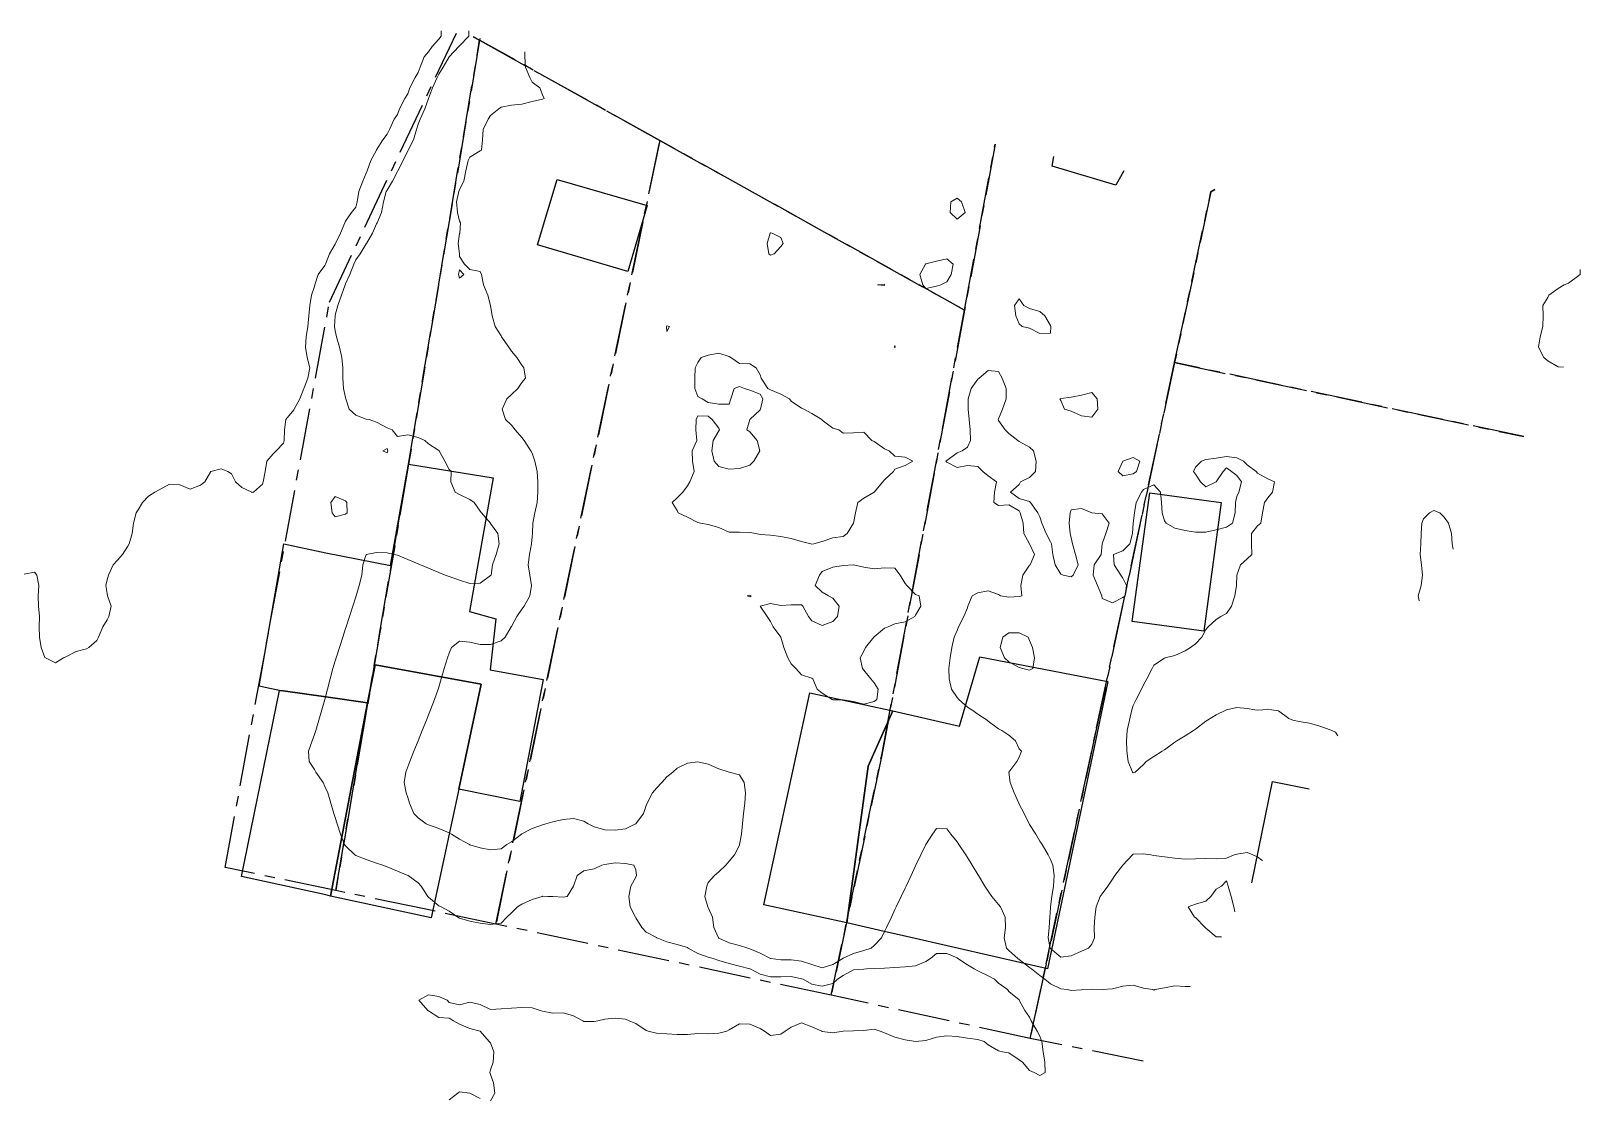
# Model space of a CAD drawing. Header units: centimetres. Extents: x 0 to 642158, y -847 to 649707.
# Drawn here: x 618009.6 to 618084.3, y 621437.2 to 621488.5 of the extents above; entities that cross this region are included whole.
import ezdxf

# ---------------------------------------------------------------- set-up
doc = ezdxf.new("R2010")
doc.units = ezdxf.units.CM
doc.header["$MEASUREMENT"] = 0
doc.linetypes.add('CENTERX2', pattern=[4, 2.5, -0.5, 0.5, -0.5])
doc.layers.add('SPW_batiments', color=7, linetype='Continuous')
doc.layers.add('SPW_parcellaire cadastral', color=7, linetype='CENTERX2', lineweight=25, true_color=0xff0542)
doc.layers.add('WAL_topographie 0.5', color=253, linetype='Continuous', lineweight=20)

msp = doc.modelspace()

# ---------------------------------------------------------------- linework, layer by layer
at = {"layer": 'SPW_batiments'}
for points in [[(618062.3, 621481.75), (618061.906, 621481.068), (618058.83, 621481.979), (618058.912, 621482.45)], [(618039.308, 621480.076), (618038.374, 621476.892), (618034.008, 621478.175), (618034.958, 621481.341), (618039.308, 621480.076)], [(618031.875, 621466.941), (618030.726, 621460.491), (618031.993, 621460.141), (618031.726, 621457.675), (618034.277, 621457.209), (618033.161, 621451.326), (618030.209, 621451.925), (618031.294, 621456.991), (618026.176, 621457.925), (618025.803, 621456.088), (618023.794, 621456.374), (618021.747, 621456.664), (618021.561, 621456.69), (618021.56, 621456.686), (618021.477, 621456.703), (618021.101, 621456.778), (618020.577, 621456.89), (618021.768, 621463.765), (618023.793, 621463.324), (618026.91, 621462.708), (618027.792, 621467.608), (618031.875, 621466.941)], [(618062.704, 621460.017), (618063.546, 621466.216), (618066.998, 621465.747), (618066.157, 621459.549), (618062.704, 621460.017)], [(618031.294, 621456.991), (618030.209, 621451.925), (618028.878, 621445.708), (618024.028, 621446.757), (618025.803, 621456.088), (618026.176, 621457.925), (618031.294, 621456.991)], [(618048.93, 621445.473), (618049.964, 621453.037), (618051.153, 621455.699), (618054.375, 621454.958), (618055.345, 621458.305), (618061.528, 621457.118), (618060.766, 621453.489), (618059.562, 621447.756), (618058.618, 621443.258), (618051.458, 621444.895), (618050.943, 621445.013), (618048.93, 621445.473)], [(618021.747, 621456.664), (618023.794, 621456.374), (618025.803, 621456.088), (618024.028, 621446.757), (618023.795, 621446.824), (618019.728, 621447.707), (618021.56, 621456.686), (618021.561, 621456.69), (618021.747, 621456.664)], [(618051.153, 621455.699), (618049.964, 621453.037), (618048.93, 621445.473), (618044.923, 621446.344), (618047.143, 621456.571), (618051.153, 621455.699)], [(618068.475, 621447.409), (618069.461, 621452.296), (618071.236, 621451.936)]]:
    msp.add_lwpolyline(points, dxfattribs=at)
at = {"layer": 'SPW_parcellaire cadastral'}
for points in [[(618031.217, 621488.055), (618027.792, 621467.607), (618026.409, 621459.496), (618024.275, 621447.035), (618019.883, 621447.949), (618018.944, 621448.145), (618023.974, 621475.423), (618030.098, 621488.396)], [(618031.217, 621488.055), (618039.917, 621483.211), (618032.001, 621445.415), (618028.622, 621446.125), (618024.275, 621447.035), (618026.409, 621459.496), (618027.792, 621467.607), (618031.217, 621488.055)], [(618030.908, 621488.229), (618031.217, 621488.055)], [(618056.088, 621483.033), (618054.609, 621475.031), (618039.917, 621483.211), (618031.217, 621488.055), (618031.267, 621488.155)], [(618048.177, 621441.977), (618032.001, 621445.415), (618039.917, 621483.211), (618054.609, 621475.031), (618050.619, 621453.565), (618048.931, 621445.549), (618048.177, 621441.977)], [(618048.177, 621441.977), (618048.931, 621445.549), (618050.619, 621453.565), (618054.609, 621475.031), (618056.088, 621483.033)], [(618066.688, 621480.845), (618066.497, 621480.739), (618064.745, 621472.501), (618060.981, 621454.876), (618058.548, 621443.502), (618057.778, 621439.9), (618048.177, 621441.977)], [(618081.597, 621468.929), (618064.745, 621472.501), (618066.497, 621480.739), (618066.688, 621480.845)], [(618063.229, 621438.806), (618057.778, 621439.9), (618058.548, 621443.502), (618060.981, 621454.876), (618064.745, 621472.501), (618081.597, 621468.929)]]:
    msp.add_lwpolyline(points, dxfattribs=at)
at = {"layer": 'WAL_topographie 0.5'}
for points in [[(618029.362, 621488.5), (618029.362, 621488.25), (618029.25, 621488.097), (618028.926, 621487.75), (618028.75, 621487.5), (618028.544, 621487.25), (618028.348, 621486.75), (618028.25, 621486.504), (618028.106, 621486.25), (618027.847, 621485.75), (618027.75, 621485.464), (618027.61, 621485.25), (618027.356, 621484.75), (618027.25, 621484.464), (618027.097, 621484.25), (618026.874, 621483.75), (618026.75, 621483.516), (618026.545, 621483.25), (618026.25, 621482.758), (618026.245, 621482.75), (618025.972, 621482.25), (618025.788, 621481.75), (618025.75, 621481.633), (618025.577, 621481.25), (618025.383, 621480.75), (618025.316, 621480.25), (618025.25, 621479.995), (618025.032, 621479.75), (618024.75, 621479.331), (618024.708, 621479.25), (618024.508, 621478.75), (618024.266, 621478.25), (618024.25, 621478.212), (618023.975, 621477.75), (618023.79, 621477.25), (618023.75, 621477.182), (618023.436, 621476.75), (618023.268, 621476.25), (618023.25, 621476.165), (618023.108, 621475.75), (618023.027, 621475.25), (618022.98, 621474.75), (618022.923, 621474.25), (618022.85, 621473.75), (618022.813, 621473.25), (618022.894, 621472.75), (618023.03, 621472.25), (618022.937, 621471.75), (618022.75, 621471.291), (618022.729, 621471.25), (618022.55, 621470.75), (618022.273, 621470.25), (618022.25, 621470.215), (618021.868, 621469.75), (618021.804, 621469.25), (618021.783, 621468.75), (618021.75, 621468.62), (618021.399, 621468.25), (618021.25, 621468.098), (618020.955, 621467.75), (618020.865, 621467.25), (618020.776, 621466.75), (618020.75, 621466.631), (618020.306, 621466.25), (618020.25, 621466.227), (618020.222, 621466.25), (618019.75, 621466.477), (618019.439, 621466.75), (618019.25, 621467.129), (618019.076, 621467.25), (618018.75, 621467.369), (618018.25, 621467.25), (618018.25, 621467.25), (618017.957, 621466.75), (618017.75, 621466.588), (618017.25, 621466.402), (618016.75, 621466.608), (618016.25, 621466.632), (618015.75, 621466.366), (618015.547, 621466.25), (618015.25, 621466.056), (618014.956, 621465.75), (618014.75, 621465.4), (618014.656, 621465.25), (618014.525, 621464.75), (618014.457, 621464.25), (618014.307, 621463.75), (618014.25, 621463.653), (618013.995, 621463.25), (618013.75, 621462.964), (618013.546, 621462.75), (618013.307, 621462.25), (618013.25, 621462.019), (618013.181, 621461.75), (618013.25, 621461.361), (618013.267, 621461.25), (618013.436, 621460.75), (618013.335, 621460.25), (618013.25, 621460.099), (618013.045, 621459.75), (618012.829, 621459.25), (618012.75, 621459.1), (618012.361, 621458.75), (618012.25, 621458.691), (618011.75, 621458.562), (618011.25, 621458.313), (618011.142, 621458.25), (618010.75, 621458.012), (618010.282, 621458.25), (618010.25, 621458.276), (618010.072, 621458.75), (618009.984, 621459.25), (618009.976, 621459.75), (618009.979, 621460.25), (618009.944, 621460.75), (618009.926, 621461.25), (618009.95, 621461.75), (618009.856, 621462.25), (618009.75, 621462.385), (618009.25, 621462.297)], [(618030.702, 621488.5), (618030.702, 621488.25), (618030.25, 621487.788), (618030.22, 621487.75), (618029.754, 621487.25), (618029.75, 621487.245), (618029.451, 621486.75), (618029.25, 621486.413), (618029.174, 621486.25), (618028.951, 621485.75), (618028.752, 621485.25), (618028.75, 621485.246), (618028.567, 621484.75), (618028.345, 621484.25), (618028.25, 621484.01), (618028.175, 621483.75), (618028.022, 621483.25), (618027.77, 621482.75), (618027.75, 621482.716), (618027.534, 621482.25), (618027.269, 621481.75), (618027.25, 621481.721), (618027.012, 621481.25), (618026.75, 621480.824), (618026.716, 621480.75), (618026.575, 621480.25), (618026.482, 621479.75), (618026.282, 621479.25), (618026.25, 621479.192), (618026.043, 621478.75), (618025.761, 621478.25), (618025.75, 621478.235), (618025.447, 621477.75), (618025.25, 621477.459), (618025.149, 621477.25), (618024.96, 621476.75), (618024.75, 621476.305), (618024.723, 621476.25), (618024.551, 621475.75), (618024.382, 621475.25), (618024.25, 621474.783), (618024.244, 621474.75), (618024.222, 621474.25), (618024.25, 621474.028), (618024.306, 621473.75), (618024.45, 621473.25), (618024.57, 621472.75), (618024.62, 621472.25), (618024.626, 621471.75), (618024.65, 621471.25), (618024.75, 621470.822), (618024.769, 621470.75), (618024.921, 621470.25), (618025.25, 621469.959), (618025.75, 621469.776), (618025.882, 621469.75), (618026.25, 621469.631), (618026.75, 621469.359), (618027, 621469.25), (618027.25, 621468.935), (618027.75, 621469.015), (618028.25, 621468.891), (618028.567, 621468.75), (618028.75, 621468.59), (618029.25, 621468.262), (618029.268, 621468.25), (618029.543, 621467.75), (618029.75, 621467.35), (618029.838, 621467.25), (618029.833, 621466.75), (618030.045, 621466.25), (618030.25, 621466.13), (618030.75, 621465.903), (618030.962, 621465.75), (618031.25, 621465.333), (618031.313, 621465.25), (618031.742, 621464.75), (618031.75, 621464.738), (618032.101, 621464.25), (618032.16, 621463.75), (618032.016, 621463.25), (618031.838, 621462.75), (618031.769, 621462.25), (618031.75, 621462.225), (618031.25, 621461.855), (618030.75, 621461.849), (618030.25, 621462.002), (618029.75, 621462.175), (618029.557, 621462.25), (618029.25, 621462.375), (618028.75, 621462.584), (618028.365, 621462.75), (618028.25, 621462.798), (618027.75, 621463.002), (618027.25, 621463.208), (618027.101, 621463.25), (618026.75, 621463.331), (618026.25, 621463.337), (618025.75, 621463.25), (618025.75, 621463.25), (618025.587, 621462.75), (618025.531, 621462.25), (618025.412, 621461.75), (618025.263, 621461.25), (618025.25, 621461.208), (618025.101, 621460.75), (618024.939, 621460.25), (618024.777, 621459.75), (618024.75, 621459.667), (618024.615, 621459.25), (618024.453, 621458.75), (618024.291, 621458.25), (618024.25, 621458.113), (618024.143, 621457.75), (618024.01, 621457.25), (618023.88, 621456.75), (618023.75, 621456.25), (618023.75, 621456.25), (618023.608, 621455.75), (618023.463, 621455.25), (618023.315, 621454.75), (618023.25, 621454.565), (618023.141, 621454.25), (618022.957, 621453.75), (618023, 621453.25), (618023.25, 621452.869), (618023.319, 621452.75), (618023.664, 621452.25), (618023.75, 621452.056), (618023.894, 621451.75), (618024.038, 621451.25), (618024.192, 621450.75), (618024.25, 621450.562), (618024.346, 621450.25), (618024.507, 621449.75), (618024.7, 621449.25), (618024.75, 621449.181), (618025.2, 621448.75), (618025.25, 621448.724), (618025.75, 621448.526), (618026.25, 621448.355), (618026.542, 621448.25), (618026.75, 621448.171), (618027.25, 621447.973), (618027.75, 621447.761), (618027.772, 621447.75), (618028.25, 621447.398), (618028.397, 621447.25), (618028.725, 621446.75), (618028.75, 621446.709), (618029.25, 621446.297), (618029.363, 621446.25), (618029.75, 621446.04), (618030.162, 621445.75), (618030.25, 621445.694), (618030.75, 621445.553), (618031.25, 621445.46), (618031.75, 621445.386), (618032.25, 621445.454), (618032.535, 621445.75), (618032.75, 621445.962), (618033.049, 621446.25), (618033.25, 621446.38), (618033.75, 621446.599), (618034.236, 621446.75), (618034.25, 621446.756), (618034.5, 621446.75), (618034.75, 621446.746), (618035.25, 621446.708), (618035.435, 621446.75), (618035.75, 621447.25), (618035.75, 621447.25), (618035.917, 621447.75), (618036.25, 621447.984), (618036.75, 621448.083), (618037.107, 621448.25), (618037.25, 621448.281), (618037.75, 621448.362), (618038.25, 621448.336), (618038.664, 621448.25), (618038.75, 621448.023), (618038.786, 621447.75), (618038.75, 621447.673), (618038.518, 621447.25), (618038.412, 621446.75), (618038.484, 621446.25), (618038.731, 621445.75), (618038.75, 621445.709), (618039.048, 621445.25), (618039.25, 621445.015), (618039.75, 621444.759), (618039.771, 621444.75), (618040.25, 621444.564), (618040.75, 621444.427), (618041.25, 621444.284), (618041.285, 621444.25), (618041.75, 621443.998), (618042.25, 621443.817), (618042.49, 621443.75), (618042.75, 621443.654), (618043.25, 621443.506), (618043.75, 621443.386), (618044.25, 621443.259), (618044.275, 621443.25), (618044.75, 621443.003), (618045.25, 621442.876), (618045.75, 621442.876), (618046.25, 621442.881), (618046.75, 621442.775), (618046.82, 621442.75), (618047.25, 621442.512), (618047.75, 621442.423), (618048.25, 621442.547), (618048.477, 621442.75), (618048.75, 621442.938), (618049.25, 621443.2), (618049.75, 621443.234), (618049.875, 621443.25), (618050.25, 621443.271), (618050.75, 621443.293), (618051.25, 621443.316), (618051.75, 621443.344), (618052.25, 621443.402), (618052.75, 621443.61), (618052.968, 621443.75), (618053.25, 621443.991), (618053.75, 621443.99), (618054.25, 621443.785), (618054.294, 621443.75), (618054.75, 621443.442), (618055.073, 621443.25), (618055.25, 621443.159), (618055.75, 621442.912), (618056.059, 621442.75), (618056.25, 621442.564), (618056.679, 621442.25), (618056.75, 621442.154), (618057.25, 621441.754), (618057.254, 621441.75), (618057.514, 621441.25), (618057.75, 621440.923), (618057.832, 621440.75), (618058.107, 621440.25), (618058.25, 621440.012), (618058.336, 621439.75), (618058.41, 621439.25), (618058.477, 621438.75), (618058.5, 621438.25), (618058.25, 621438.104), (618057.964, 621438.25), (618057.75, 621438.352), (618057.4, 621438.75), (618057.25, 621438.869), (618056.75, 621439.201), (618056.45, 621439.25), (618056.25, 621439.297), (618055.75, 621439.588), (618055.561, 621439.75), (618055.25, 621439.851), (618054.75, 621439.915), (618054.25, 621439.989), (618053.75, 621440.02), (618053.25, 621439.957), (618052.75, 621439.804), (618052.25, 621439.75), (618052.25, 621439.75), (618052.25, 621439.75), (618051.75, 621439.823), (618051.25, 621439.957), (618050.75, 621440.174), (618050.541, 621440.25), (618050.25, 621440.345), (618049.75, 621440.286), (618049.25, 621440.258), (618048.751, 621440.25), (618048.75, 621440.25), (618048.25, 621440.174), (618047.75, 621440.225), (618047.722, 621440.25), (618047.25, 621440.452), (618046.75, 621440.643), (618046.25, 621440.44), (618045.964, 621440.25), (618045.75, 621440.1), (618045.25, 621440.04), (618044.964, 621440.25), (618044.75, 621440.37), (618044.25, 621440.583), (618043.75, 621440.603), (618043.25, 621440.317), (618043.15, 621440.25), (618042.75, 621440.15), (618042.25, 621440.125), (618041.75, 621440.128), (618041.25, 621440.088), (618040.75, 621440.083), (618040.25, 621440.116), (618039.75, 621440.145), (618039.341, 621440.25), (618039.25, 621440.285), (618038.75, 621440.609), (618038.429, 621440.75), (618038.25, 621440.824), (618037.75, 621440.879), (618037.25, 621440.829), (618036.917, 621440.75), (618036.75, 621440.706), (618036.25, 621440.71), (618036.191, 621440.75), (618035.75, 621440.984), (618035.25, 621441.125), (618034.75, 621441.115), (618034.25, 621441.206), (618034.143, 621441.25), (618033.75, 621441.365), (618033.25, 621441.391), (618032.75, 621441.353), (618032.25, 621441.324), (618031.75, 621441.294), (618031.25, 621441.528), (618030.75, 621441.641), (618030.25, 621441.512), (618029.75, 621441.625), (618029.65, 621441.75), (618029.25, 621441.921), (618028.75, 621442), (618028.286, 621441.75), (618028.722, 621441.25), (618028.75, 621441.228), (618029.25, 621440.908), (618029.75, 621440.875), (618029.964, 621440.75), (618030.25, 621440.583), (618030.75, 621440.383), (618031.25, 621440.25), (618031.25, 621440.25), (618031.678, 621439.75), (618031.75, 621439.679), (618031.908, 621439.25), (618031.875, 621438.75), (618031.75, 621438.375), (618031.704, 621438.25), (618031.75, 621438.15), (618031.893, 621437.75), (618031.958, 621437.25), (618031.75, 621436.893)], [(618033.394, 621487.5), (618033.394, 621487.25), (618033.423, 621486.75), (618033.635, 621486.25), (618033.75, 621486.036), (618034.114, 621485.75), (618034.25, 621485.417), (618034.329, 621485.25), (618034.25, 621485.203), (618033.75, 621485.092), (618033.25, 621484.972), (618032.75, 621484.927), (618032.25, 621484.824), (618032.142, 621484.75), (618031.75, 621484.42), (618031.631, 621484.25), (618031.383, 621483.75), (618031.359, 621483.25), (618031.306, 621482.75), (618031.25, 621482.714), (618030.75, 621482.411), (618030.664, 621482.25), (618030.56, 621481.75), (618030.448, 621481.25), (618030.25, 621480.85), (618030.213, 621480.75), (618030.103, 621480.25), (618030.143, 621479.75), (618030.25, 621479.327), (618030.288, 621479.25), (618030.262, 621478.75), (618030.25, 621478.722), (618030.179, 621478.25), (618030.242, 621477.75), (618030.25, 621477.625), (618030.481, 621477.25), (618030.75, 621477), (618031.25, 621476.9), (618031.311, 621476.75), (618031.41, 621476.25), (618031.607, 621475.75), (618031.75, 621475.25), (618031.75, 621475.25), (618031.823, 621474.75), (618031.969, 621474.25), (618032.25, 621473.785), (618032.272, 621473.75), (618032.627, 621473.25), (618032.75, 621473.057), (618033.005, 621472.75), (618033.25, 621472.379), (618033.346, 621472.25), (618033.429, 621471.75), (618033.25, 621471.539), (618033.059, 621471.25), (618032.75, 621470.97), (618032.533, 621470.75), (618032.308, 621470.25), (618032.464, 621469.75), (618032.75, 621469.477), (618032.93, 621469.25), (618033.25, 621468.891), (618033.368, 621468.75), (618033.688, 621468.25), (618033.75, 621468.131), (618033.886, 621467.75), (618033.989, 621467.25), (618034.029, 621466.75), (618034.031, 621466.25), (618033.989, 621465.75), (618033.879, 621465.25), (618033.787, 621464.75), (618033.772, 621464.25), (618033.75, 621464.102), (618033.717, 621463.75), (618033.622, 621463.25), (618033.566, 621462.75), (618033.645, 621462.25), (618033.714, 621461.75), (618033.636, 621461.25), (618033.363, 621460.75), (618033.25, 621460.608), (618033.005, 621460.25), (618032.75, 621459.77), (618032.74, 621459.75), (618032.444, 621459.25), (618032.25, 621459.074), (618031.75, 621458.905), (618031.25, 621458.907), (618030.75, 621459.006), (618030.25, 621459.056), (618029.864, 621458.75), (618029.75, 621458.49), (618029.669, 621458.25), (618029.507, 621457.75), (618029.362, 621457.25), (618029.25, 621456.845), (618029.224, 621456.75), (618029.047, 621456.25), (618028.85, 621455.75), (618028.75, 621455.5), (618028.65, 621455.25), (618028.45, 621454.75), (618028.25, 621454.25), (618028.25, 621454.25), (618028.05, 621453.75), (618027.851, 621453.25), (618027.75, 621452.992), (618027.655, 621452.75), (618027.572, 621452.25), (618027.672, 621451.75), (618027.75, 621451.515), (618027.835, 621451.25), (618028.05, 621450.75), (618028.25, 621450.532), (618028.645, 621450.25), (618028.75, 621450.205), (618029.25, 621450.027), (618029.75, 621449.815), (618029.863, 621449.75), (618030.25, 621449.506), (618030.735, 621449.25), (618030.75, 621449.242), (618031.25, 621449.098), (618031.75, 621448.996), (618032.25, 621449.043), (618032.526, 621449.25), (618032.75, 621449.374), (618033.235, 621449.75), (618033.25, 621449.76), (618033.75, 621450.032), (618034.25, 621450.202), (618034.408, 621450.25), (618034.75, 621450.349), (618035.25, 621450.464), (618035.75, 621450.509), (618036.25, 621450.38), (618036.461, 621450.25), (618036.75, 621450.104), (618037.25, 621449.967), (618037.75, 621449.942), (618038.25, 621450.005), (618038.745, 621450.25), (618038.75, 621450.256), (618039.116, 621450.75), (618039.25, 621451.135), (618039.3, 621451.25), (618039.551, 621451.75), (618039.75, 621451.973), (618040.007, 621452.25), (618040.25, 621452.524), (618040.536, 621452.75), (618040.75, 621452.937), (618041.25, 621453.172), (618041.75, 621453.234), (618042.25, 621453.123), (618042.75, 621452.902), (618043.25, 621452.75), (618043.25, 621452.75), (618043.75, 621452.618), (618043.987, 621452.25), (618044.05, 621451.75), (618044.015, 621451.25), (618043.953, 621450.75), (618043.903, 621450.25), (618043.853, 621449.75), (618043.762, 621449.25), (618043.75, 621449.217), (618043.516, 621448.75), (618043.25, 621448.455), (618043.102, 621448.25), (618042.75, 621447.941), (618042.555, 621447.75), (618042.25, 621447.42), (618042.176, 621447.25), (618042.082, 621446.75), (618042.227, 621446.25), (618042.25, 621446.207), (618042.448, 621445.75), (618042.512, 621445.25), (618042.737, 621444.75), (618042.75, 621444.74), (618043.25, 621444.515), (618043.75, 621444.378), (618044.157, 621444.25), (618044.25, 621444.225), (618044.75, 621444.002), (618045.25, 621443.752), (618045.264, 621443.75), (618045.75, 621443.687), (618046.25, 621443.686), (618046.75, 621443.616), (618047.25, 621443.46), (618047.75, 621443.304), (618048.25, 621443.458), (618048.733, 621443.75), (618048.75, 621443.763), (618049.25, 621443.994), (618049.75, 621444.135), (618050.112, 621444.25), (618050.25, 621444.383), (618050.599, 621444.75), (618050.75, 621445.059), (618050.844, 621445.25), (618051.08, 621445.75), (618051.25, 621446.119), (618051.311, 621446.25), (618051.553, 621446.75), (618051.75, 621447.153), (618051.796, 621447.25), (618052.028, 621447.75), (618052.25, 621448.227), (618052.261, 621448.25), (618052.505, 621448.75), (618052.746, 621449.25), (618052.75, 621449.258), (618053.07, 621449.75), (618053.25, 621450.027), (618053.75, 621450.004), (618053.95, 621449.75), (618054.25, 621449.375), (618054.333, 621449.25), (618054.667, 621448.75), (618054.75, 621448.623), (618054.983, 621448.25), (618055.25, 621447.8), (618055.28, 621447.75), (618055.588, 621447.25), (618055.75, 621447), (618055.924, 621446.75), (618056.25, 621446.365), (618056.34, 621446.25), (618056.575, 621445.75), (618056.589, 621445.25), (618056.527, 621444.75), (618056.628, 621444.25), (618056.75, 621444.132), (618057.188, 621443.75), (618057.25, 621443.708), (618057.75, 621443.323), (618057.838, 621443.25), (618058.25, 621442.928), (618058.487, 621442.75), (618058.75, 621442.528), (618059.25, 621442.287), (618059.56, 621442.25), (618059.75, 621442.215), (618060.25, 621442.246), (618060.321, 621442.25), (618060.75, 621442.268), (618061.25, 621442.256), (618061.75, 621442.29), (618062.25, 621442.414), (618062.75, 621442.468), (618063.25, 621442.325), (618063.687, 621442.25), (618063.75, 621442.232), (618063.796, 621442.25), (618064.25, 621442.34), (618064.75, 621442.441), (618065.25, 621442.401), (618065.5, 621442.401)], [(618054.25, 621479.417), (618054.639, 621479.75), (618054.459, 621480.25), (618054.25, 621480.438), (618053.95, 621480.25), (618053.924, 621479.75), (618054.25, 621479.417)], [(618045.25, 621477.692), (618045.423, 621477.75), (618045.75, 621478.104), (618045.856, 621478.25), (618045.75, 621478.542), (618045.333, 621478.75), (618045.25, 621478.765), (618045.234, 621478.75), (618045.093, 621478.25), (618045.171, 621477.75), (618045.25, 621477.692)], [(618053.25, 621476.192), (618053.469, 621476.25), (618053.75, 621476.405), (618053.967, 621476.75), (618054.07, 621477.25), (618053.75, 621477.508), (618053.25, 621477.395), (618052.75, 621477.259), (618052.731, 621477.25), (618052.455, 621476.75), (618052.594, 621476.25), (618052.75, 621476.078), (618053.25, 621476.192)], [(618030.25, 621476.571), (618030.458, 621476.75), (618030.25, 621476.977), (618030.204, 621476.75), (618030.25, 621476.571)], [(618050.75, 621476.22), (618050.773, 621476.25), (618050.75, 621476.281), (618050.417, 621476.25), (618050.75, 621476.22)], [(618084.303, 621477), (618084.303, 621476.75), (618084.25, 621476.709), (618083.75, 621476.335), (618083.534, 621476.25), (618083.25, 621476.083), (618082.803, 621475.75), (618082.75, 621475.641), (618082.513, 621475.25), (618082.519, 621474.75), (618082.512, 621474.25), (618082.382, 621473.75), (618082.298, 621473.25), (618082.552, 621472.75), (618082.75, 621472.586), (618083.25, 621472.299), (618083.5, 621472.282)], [(618058.75, 621473.917), (618058.77, 621474.25), (618058.75, 621474.298), (618058.486, 621474.75), (618058.25, 621474.974), (618057.75, 621475.107), (618057.464, 621475.25), (618057.25, 621475.583), (618057.019, 621475.25), (618057.092, 621474.75), (618057.25, 621474.375), (618057.383, 621474.25), (618057.75, 621474.158), (618058.25, 621473.909), (618058.75, 621473.917)], [(618040.25, 621474), (618040.375, 621474.25), (618040.25, 621474.278), (618040.225, 621474.25), (618040.25, 621474)], [(618051.25, 621473.214), (618051.261, 621473.25), (618051.25, 621473.333), (618051.227, 621473.25), (618051.25, 621473.214)], [(618047.25, 621463.739), (618047.333, 621463.75), (618047.75, 621463.864), (618048.25, 621464.042), (618048.75, 621464.118), (618048.942, 621464.25), (618049.25, 621464.75), (618049.25, 621464.75), (618049.355, 621465.25), (618049.462, 621465.75), (618049.75, 621465.964), (618050.25, 621466.25), (618050.25, 621466.25), (618050.672, 621466.75), (618050.75, 621466.839), (618051.176, 621467.25), (618051.25, 621467.361), (618051.75, 621467.54), (618052.113, 621467.75), (618051.75, 621467.94), (618051.25, 621467.991), (618050.982, 621468.25), (618050.75, 621468.346), (618050.25, 621468.693), (618050.135, 621468.75), (618049.75, 621469.15), (618049.25, 621469.118), (618048.75, 621469.104), (618048.544, 621469.25), (618048.25, 621469.346), (618047.75, 621469.73), (618047.725, 621469.75), (618047.25, 621470.038), (618046.861, 621470.25), (618046.75, 621470.3), (618046.25, 621470.643), (618046.162, 621470.75), (618045.75, 621470.983), (618045.25, 621471.191), (618045.125, 621471.25), (618044.803, 621471.75), (618044.75, 621471.906), (618044.56, 621472.25), (618044.25, 621472.446), (618043.75, 621472.458), (618043.33, 621472.75), (618043.25, 621472.8), (618042.75, 621472.952), (618042.25, 621472.859), (618041.9, 621472.75), (618041.75, 621472.5), (618041.614, 621472.25), (618041.604, 621471.75), (618041.598, 621471.25), (618041.75, 621470.861), (618041.95, 621470.75), (618042.25, 621470.583), (618042.75, 621470.5), (618043.25, 621470.5), (618043.333, 621470.75), (618043.5, 621471.25), (618043.75, 621471.35), (618044, 621471.25), (618044.25, 621471.176), (618044.75, 621470.977), (618044.875, 621470.75), (618044.775, 621470.25), (618044.75, 621470.226), (618044.25, 621469.75), (618044.25, 621469.75), (618044.111, 621469.25), (618044.25, 621469.154), (618044.612, 621468.75), (618044.734, 621468.25), (618044.45, 621467.75), (618044.25, 621467.56), (618043.75, 621467.393), (618043.25, 621467.357), (618042.75, 621467.483), (618042.539, 621467.75), (618042.422, 621468.25), (618042.488, 621468.75), (618042.75, 621469.208), (618042.786, 621469.25), (618042.75, 621469.333), (618042.437, 621469.75), (618042.25, 621469.917), (618041.75, 621469.938), (618041.667, 621469.75), (618041.655, 621469.25), (618041.697, 621468.75), (618041.475, 621468.25), (618041.479, 621467.75), (618041.57, 621467.25), (618041.354, 621466.75), (618041.25, 621466.558), (618041.015, 621466.25), (618040.75, 621465.969), (618040.5, 621465.75), (618040.75, 621465.361), (618040.79, 621465.25), (618041.25, 621465.052), (618041.75, 621464.786), (618041.868, 621464.75), (618042.25, 621464.692), (618042.75, 621464.541), (618043.25, 621464.325), (618043.75, 621464.328), (618044.25, 621464.311), (618044.542, 621464.25), (618044.75, 621464.211), (618045.25, 621464.175), (618045.75, 621464.118), (618046.25, 621464.01), (618046.75, 621463.864), (618047.194, 621463.75), (618047.25, 621463.739)], [(618072.615, 621454.5), (618072.5, 621454.668), (618072.324, 621454.75), (618072.25, 621454.784), (618071.75, 621454.968), (618071.25, 621455.1), (618070.75, 621455.187), (618070.444, 621455.25), (618070.25, 621455.332), (618069.75, 621455.694), (618069.417, 621455.75), (618069.25, 621455.779), (618069, 621455.75), (618068.75, 621455.727), (618068.614, 621455.75), (618068.25, 621455.813), (618067.75, 621455.863), (618067.25, 621455.75), (618067.25, 621455.75), (618066.75, 621455.5), (618066.329, 621455.25), (618066.25, 621455.202), (618065.75, 621454.817), (618065.65, 621454.75), (618065.25, 621454.5), (618064.85, 621454.25), (618064.75, 621454.187), (618064.25, 621453.813), (618064.15, 621453.75), (618063.75, 621453.492), (618063.375, 621453.25), (618063.25, 621453.111), (618062.844, 621452.75), (618062.75, 621452.709), (618062.713, 621452.75), (618062.506, 621453.25), (618062.433, 621453.75), (618062.421, 621454.25), (618062.462, 621454.75), (618062.566, 621455.25), (618062.682, 621455.75), (618062.75, 621455.953), (618062.889, 621456.25), (618063.143, 621456.75), (618063.25, 621456.956), (618063.406, 621457.25), (618063.662, 621457.75), (618063.75, 621457.897), (618064.25, 621458.242), (618064.288, 621458.25), (618064.75, 621458.372), (618065.25, 621458.603), (618065.509, 621458.75), (618065.75, 621458.934), (618066.066, 621459.25), (618066.25, 621459.618), (618066.359, 621459.75), (618066.75, 621460.11), (618066.969, 621460.25), (618067.25, 621460.4), (618067.494, 621460.75), (618067.653, 621461.25), (618067.735, 621461.75), (618067.75, 621462.25), (618067.75, 621462.25), (618067.927, 621462.75), (618068.25, 621463.028), (618068.472, 621463.25), (618068.458, 621463.75), (618068.462, 621464.25), (618068.75, 621464.625), (618068.897, 621464.75), (618068.977, 621465.25), (618069.075, 621465.75), (618069.25, 621465.969), (618069.475, 621466.25), (618069.568, 621466.75), (618069.25, 621466.89), (618068.75, 621467.171), (618068.675, 621467.25), (618068.25, 621467.577), (618068.063, 621467.75), (618067.75, 621467.9), (618067.25, 621467.969), (618066.75, 621467.885), (618066.25, 621467.82), (618066.038, 621467.75), (618065.75, 621467.45), (618065.661, 621467.25), (618065.75, 621467.111), (618065.986, 621466.75), (618066.25, 621466.5), (618066.75, 621466.75), (618066.75, 621466.75), (618067.083, 621467.25), (618067.25, 621467.432), (618067.485, 621467.25), (618067.75, 621467.054), (618067.976, 621466.75), (618067.836, 621466.25), (618067.75, 621466.042), (618067.677, 621465.75), (618067.672, 621465.25), (618067.542, 621464.75), (618067.25, 621464.556), (618066.75, 621464.438), (618066.25, 621464.324), (618065.75, 621464.323), (618065.25, 621464.396), (618064.75, 621464.513), (618064.341, 621464.75), (618064.25, 621464.875), (618064.141, 621465.25), (618064.117, 621465.75), (618064.062, 621466.25), (618063.75, 621466.607), (618063.25, 621466.375), (618063.145, 621466.25), (618062.886, 621465.75), (618062.815, 621465.25), (618062.75, 621464.75), (618062.75, 621464.75), (618062.715, 621464.25), (618062.577, 621463.75), (618062.25, 621463.423), (618061.8, 621463.25), (618061.824, 621462.75), (618062.143, 621462.25), (618062.25, 621462.107), (618062.429, 621461.75), (618062.356, 621461.25), (618062.25, 621461.162), (618061.75, 621460.905), (618061.25, 621461.125), (618061.235, 621461.25), (618061.028, 621461.75), (618060.81, 621462.25), (618060.857, 621462.75), (618061.208, 621463.25), (618061.25, 621463.75), (618061.25, 621463.75), (618061.429, 621464.25), (618061.583, 621464.75), (618061.25, 621465.204), (618060.75, 621465.25), (618060.75, 621465.25), (618060.25, 621465.464), (618059.75, 621465.393), (618059.705, 621465.25), (618059.654, 621464.75), (618059.7, 621464.25), (618059.75, 621464.05), (618059.818, 621463.75), (618059.967, 621463.25), (618060.092, 621462.75), (618059.85, 621462.25), (618059.75, 621462.171), (618059.375, 621462.25), (618059.25, 621462.288), (618058.989, 621462.75), (618058.864, 621463.25), (618058.806, 621463.75), (618058.75, 621463.85), (618058.55, 621464.25), (618058.342, 621464.75), (618058.25, 621465.062), (618058.143, 621465.25), (618057.79, 621465.75), (618057.75, 621465.794), (618057.25, 621465.95), (618056.821, 621466.25), (618057.25, 621466.625), (618057.309, 621466.75), (618057.75, 621466.953), (618058.032, 621467.25), (618058.071, 621467.75), (618057.93, 621468.25), (618057.75, 621468.417), (618057.25, 621468.697), (618057.181, 621468.75), (618056.75, 621469.079), (618056.569, 621469.25), (618056.25, 621469.71), (618056.23, 621469.75), (618056.25, 621469.79), (618056.445, 621470.25), (618056.619, 621470.75), (618056.625, 621471.25), (618056.426, 621471.75), (618056.25, 621472.071), (618055.75, 621472.119), (618055.319, 621471.75), (618055.25, 621471.698), (618054.929, 621471.25), (618054.787, 621470.75), (618054.781, 621470.25), (618054.841, 621469.75), (618054.875, 621469.25), (618054.893, 621468.75), (618054.75, 621468.417), (618054.5, 621468.25), (618054.25, 621468.143), (618053.75, 621467.779), (618053.702, 621467.75), (618053.75, 621467.691), (618054.25, 621467.444), (618054.75, 621467.542), (618055.25, 621467.481), (618055.5, 621467.25), (618055.75, 621467.036), (618056.15, 621466.75), (618056.063, 621466.25), (618056.028, 621465.75), (618056.25, 621465.607), (618056.75, 621465.635), (618057.25, 621465.35), (618057.292, 621465.25), (618057.434, 621464.75), (618057.472, 621464.25), (618057.75, 621463.75), (618057.75, 621463.75), (618057.985, 621463.25), (618057.779, 621462.75), (618057.75, 621462.721), (618057.417, 621462.25), (618057.328, 621461.75), (618057.37, 621461.25), (618057.25, 621461.217), (618056.75, 621461.191), (618056.344, 621461.25), (618056.25, 621461.313), (618055.75, 621461.492), (618055.25, 621461.391), (618054.985, 621461.25), (618054.77, 621460.75), (618054.75, 621460.673), (618054.578, 621460.25), (618054.316, 621459.75), (618054.25, 621459.571), (618054.105, 621459.25), (618054.002, 621458.75), (618053.915, 621458.25), (618053.854, 621457.75), (618053.865, 621457.25), (618053.985, 621456.75), (618054.25, 621456.344), (618054.33, 621456.25), (618054.75, 621455.875), (618054.964, 621455.75), (618055.25, 621455.547), (618055.696, 621455.25), (618055.75, 621455.196), (618056.25, 621454.831), (618056.417, 621454.75), (618056.75, 621454.526), (618057.064, 621454.25), (618057.25, 621453.869), (618057.359, 621453.75), (618057.25, 621453.472), (618057.139, 621453.25), (618056.75, 621452.75), (618056.808, 621452.25), (618057.012, 621451.75), (618057.225, 621451.25), (618057.25, 621451.2), (618057.484, 621450.75), (618057.734, 621450.25), (618057.75, 621450.225), (618058.048, 621449.75), (618058.25, 621449.417), (618058.359, 621449.25), (618058.653, 621448.75), (618058.75, 621448.536), (618058.868, 621448.25), (618058.941, 621447.75), (618058.907, 621447.25), (618058.825, 621446.75), (618058.753, 621446.25), (618058.75, 621446.204), (618058.722, 621445.75), (618058.686, 621445.25), (618058.637, 621444.75), (618058.735, 621444.25), (618058.75, 621444.231), (618059.25, 621443.814), (618059.75, 621443.886), (618060.25, 621444.113), (618060.591, 621444.25), (618060.75, 621444.45), (618060.884, 621444.75), (618060.871, 621445.25), (618060.898, 621445.75), (618060.955, 621446.25), (618061.15, 621446.75), (618061.25, 621446.867), (618061.528, 621447.25), (618061.75, 621447.575), (618061.868, 621447.75), (618062.245, 621448.25), (618062.25, 621448.259), (618062.716, 621448.75), (618062.75, 621448.786), (618063.25, 621448.801), (618063.6, 621448.75), (618063.75, 621448.722), (618064.25, 621448.663), (618064.75, 621448.594), (618065.25, 621448.552), (618065.75, 621448.561), (618066.25, 621448.573), (618066.75, 621448.554), (618067.25, 621448.592), (618067.625, 621448.75), (618067.75, 621448.786), (618068.25, 621448.859), (618068.519, 621448.75), (618068.75, 621448.662), (618068.951, 621448.5), (618069, 621448.478)], [(618060.75, 621469.869), (618061.046, 621470.25), (618061.012, 621470.75), (618060.75, 621471.056), (618060.25, 621470.925), (618059.75, 621470.831), (618059.25, 621470.766), (618059.2, 621470.75), (618059.25, 621470.667), (618059.429, 621470.25), (618059.75, 621470.154), (618060.25, 621469.931), (618060.75, 621469.869)], [(618026.75, 621468.15), (618026.785, 621468.25), (618026.75, 621468.35), (618026.55, 621468.25), (618026.75, 621468.15)], [(618062.75, 621467.141), (618062.909, 621467.25), (618063.066, 621467.75), (618062.75, 621467.921), (618062.25, 621467.75), (618062.25, 621467.75), (618062.023, 621467.25), (618062.25, 621467.033), (618062.75, 621467.141)], [(618024.75, 621465.181), (618024.83, 621465.25), (618024.804, 621465.75), (618024.75, 621465.826), (618024.25, 621466.037), (618024.032, 621465.75), (618024.099, 621465.25), (618024.25, 621465.067), (618024.75, 621465.181)], [(618078.183, 621463.5), (618078.132, 621463.75), (618078.095, 621464.25), (618077.957, 621464.75), (618077.75, 621465.05), (618077.539, 621465.25), (618077.25, 621465.37), (618077.038, 621465.25), (618076.75, 621464.962), (618076.668, 621464.75), (618076.635, 621464.25), (618076.623, 621463.75), (618076.595, 621463.25), (618076.648, 621462.75), (618076.701, 621462.25), (618076.642, 621461.75), (618076.5, 621461.25), (618076.538, 621461)], [(618050.25, 621456.154), (618050.375, 621456.25), (618050.44, 621456.75), (618050.25, 621457.046), (618050.086, 621457.25), (618049.75, 621457.667), (618049.688, 621457.75), (618049.571, 621458.25), (618049.75, 621458.58), (618049.834, 621458.75), (618050.235, 621459.25), (618050.25, 621459.265), (618050.75, 621459.695), (618050.923, 621459.75), (618051.25, 621459.899), (618051.75, 621460), (618052.205, 621460.25), (618052.25, 621460.313), (618052.5, 621460.75), (618052.417, 621461.25), (618052.25, 621461.32), (618051.83, 621461.75), (618051.75, 621461.84), (618051.508, 621462.25), (618051.25, 621462.583), (618050.75, 621462.599), (618050.25, 621462.551), (618049.75, 621462.625), (618049.25, 621462.75), (618048.75, 621462.711), (618048.25, 621462.629), (618047.75, 621462.423), (618047.607, 621462.25), (618047.399, 621461.75), (618047.75, 621461.42), (618048.054, 621461.25), (618048.25, 621461.135), (618048.558, 621460.75), (618048.482, 621460.25), (618048.25, 621460.004), (618047.75, 621459.816), (618047.25, 621460.044), (618047.081, 621460.25), (618046.817, 621460.75), (618046.75, 621460.817), (618046.25, 621460.808), (618045.75, 621460.785), (618045.25, 621460.872), (618044.75, 621460.75), (618045.087, 621460.25), (618045.25, 621460.009), (618045.384, 621459.75), (618045.75, 621459.25), (618045.75, 621459.25), (618045.898, 621458.75), (618046.081, 621458.25), (618046.25, 621457.975), (618046.475, 621457.75), (618046.75, 621457.444), (618047.25, 621457.283), (618047.288, 621457.25), (618047.5, 621456.75), (618047.75, 621456.554), (618048.22, 621456.25), (618048.25, 621456.239), (618048.75, 621456.235), (618049.25, 621456.154), (618049.75, 621456.02), (618050.25, 621456.154)], [(618044.25, 621461.197), (618044.321, 621461.25), (618044.25, 621461.276), (618044.125, 621461.25), (618044.25, 621461.197)], [(618057.75, 621457.665), (618057.902, 621457.75), (618057.986, 621458.25), (618057.884, 621458.75), (618057.75, 621459.094), (618057.674, 621459.25), (618057.25, 621459.467), (618056.75, 621459.471), (618056.462, 621459.25), (618056.334, 621458.75), (618056.541, 621458.25), (618056.75, 621458.065), (618057.25, 621457.79), (618057.417, 621457.75), (618057.75, 621457.665)], [(618067.648, 621446), (618067.608, 621446.25), (618067.473, 621446.75), (618067.329, 621447.25), (618067.25, 621447.5), (618067, 621447.25), (618066.75, 621447.099), (618066.489, 621446.75), (618066.25, 621446.517), (618065.75, 621446.372), (618065.404, 621446.25), (618065.705, 621445.75), (618065.75, 621445.725), (618066.213, 621445.25), (618066.25, 621445.217), (618066.75, 621444.793), (618067, 621444.793)], [(618031.25, 621437), (618030.75, 621437.25), (618030.75, 621437.25), (618030.25, 621437.313), (618030.159, 621437.25), (618029.75, 621436.929)]]:
    msp.add_lwpolyline(points, dxfattribs=at)

doc.saveas('drawing.dxf')
